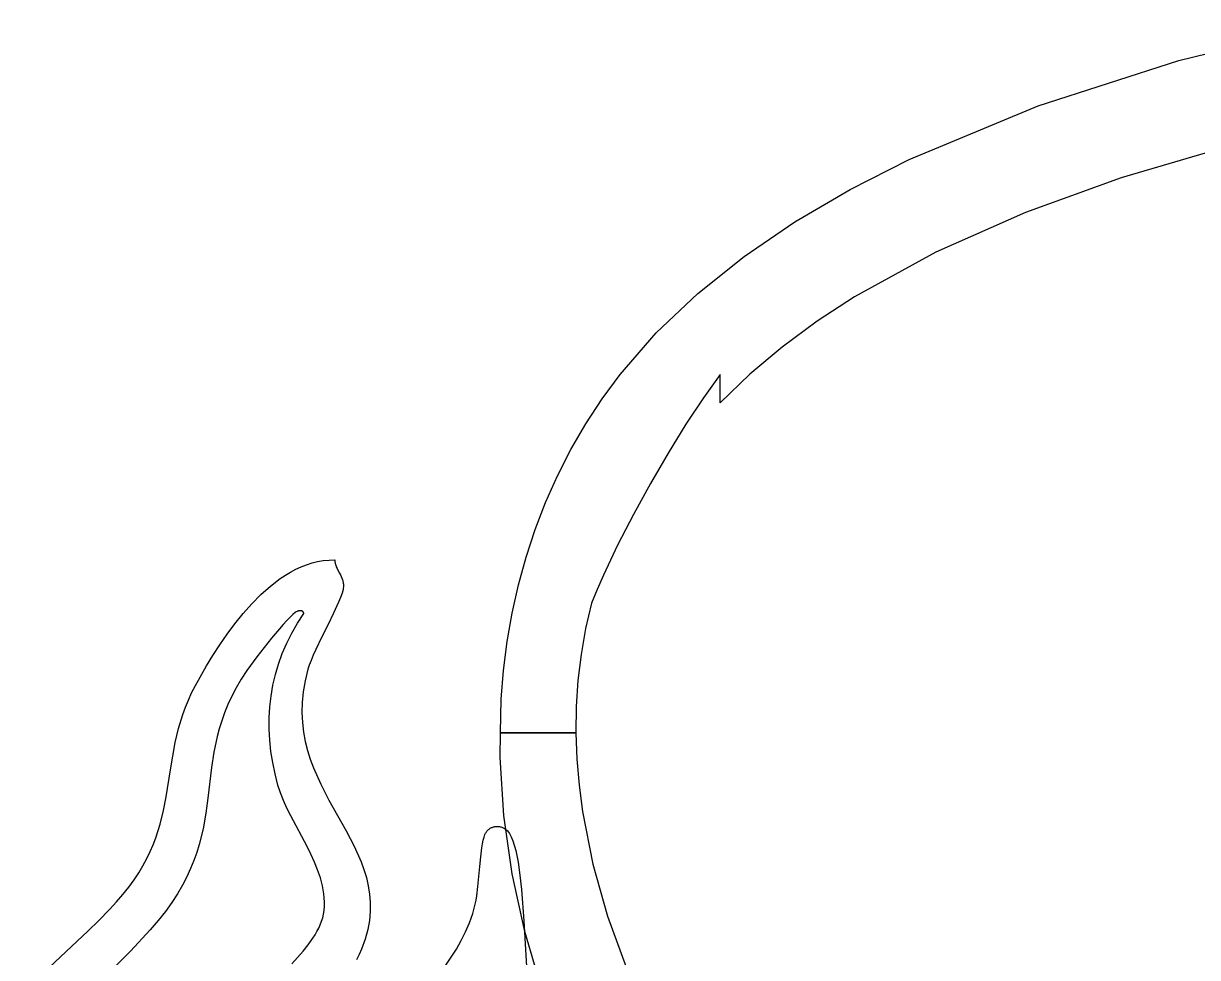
# Model space of a CAD drawing. Extents: x 111.8 to 210.7, y -80.1 to -34.2.
# Drawn here: x 193.439 to 196.335, y -70.297 to -67.992 of the extents above; entities that cross this region are included whole.
import ezdxf

# ---------------------------------------------------------------- set-up
doc = ezdxf.new("R2010")
doc.units = 0
doc.layers.add('BLACK', color=7, linetype='CONTINUOUS')

msp = doc.modelspace()

# ---------------------------------------------------------------- linework, layer by layer
at = {"layer": 'BLACK', "linetype": 'CONTINUOUS'}
for p, q in [((196.289045, -68.083306), (196.659619, -67.991784)), ((195.941771, -68.194925), (196.289045, -68.083306)), ((195.624049, -68.327416), (195.941771, -68.194925)), ((196.396278, -68.299141), (196.146863, -68.372977)), ((195.478224, -68.401731), (195.624049, -68.327416)), ((196.146863, -68.372977), (195.910365, -68.458333)), ((195.34213, -68.481554), (195.478224, -68.401731)), ((195.910365, -68.458333), (195.689985, -68.555883)), ((195.21655, -68.566983), (195.34213, -68.481554)), ((195.102265, -68.658114), (195.21655, -68.566983)), ((195.689985, -68.555883), (195.488928, -68.666296)), ((195.000057, -68.755044), (195.102265, -68.658114)), ((195.488928, -68.666296), (195.396646, -68.726537)), ((195.396646, -68.726537), (195.310396, -68.790245)), ((194.910706, -68.857871), (195.000057, -68.755044)), ((195.310396, -68.790245), (195.230578, -68.857506)), ((194.866366, -68.918195), (194.910706, -68.857871)), ((195.157587, -68.857866), (195.116463, -68.915384)), ((195.157592, -68.928402), (195.157587, -68.857866)), ((195.230578, -68.857506), (195.157592, -68.928402)), ((194.825882, -68.980063), (194.866366, -68.918195)), ((195.116463, -68.915384), (195.073272, -68.980755)), ((194.789183, -69.043365), (194.825882, -68.980063)), ((195.073272, -68.980755), (195.029255, -69.051913)), ((194.756197, -69.107991), (194.789183, -69.043365)), ((195.029255, -69.051913), (194.985651, -69.12679)), ((194.726853, -69.173831), (194.756197, -69.107991)), ((194.985651, -69.12679), (194.9437, -69.203321)), ((194.70108, -69.240775), (194.726853, -69.173831)), ((194.9437, -69.203321), (194.904643, -69.279438)), ((194.678807, -69.308713), (194.70108, -69.240775)), ((194.904643, -69.279438), (194.869719, -69.353076)), ((194.123952, -69.332828), (194.13732, -69.327579)), ((194.13732, -69.327579), (194.150885, -69.323222)), ((194.150885, -69.323222), (194.164642, -69.319805)), ((194.164642, -69.319805), (194.178585, -69.317375)), ((194.178585, -69.317375), (194.19271, -69.315982)), ((194.19271, -69.315982), (194.207011, -69.315672)), ((194.207011, -69.315672), (194.207079, -69.317889)), ((194.207079, -69.317889), (194.207277, -69.320077)), ((194.207277, -69.320077), (194.207597, -69.322239)), ((194.207597, -69.322239), (194.208029, -69.324374)), ((194.208029, -69.324374), (194.208563, -69.326487)), ((194.208563, -69.326487), (194.209191, -69.328578)), ((194.209191, -69.328578), (194.21069, -69.332705)), ((194.659964, -69.377537), (194.678807, -69.308713)), ((194.072558, -69.361784), (194.085084, -69.353447)), ((194.085084, -69.353447), (194.097829, -69.34581)), ((194.097829, -69.34581), (194.110786, -69.338921)), ((194.110786, -69.338921), (194.123952, -69.332828)), ((194.21069, -69.332705), (194.212453, -69.336769)), ((194.212453, -69.336769), (194.214405, -69.340787)), ((194.214405, -69.340787), (194.218586, -69.348745)), ((194.218586, -69.348745), (194.220667, -69.352716)), ((194.220667, -69.352716), (194.222643, -69.356703)), ((194.222643, -69.356703), (194.22444, -69.360721)), ((194.869719, -69.353076), (194.854194, -69.388319)), ((194.024746, -69.401173), (194.048183, -69.380366)), ((194.048183, -69.380366), (194.072558, -69.361784)), ((194.22444, -69.360721), (194.225986, -69.364785)), ((194.227342, -69.388786), (194.224968, -69.397626)), ((194.225986, -69.364785), (194.226642, -69.36684)), ((194.226642, -69.36684), (194.227206, -69.368912)), ((194.227206, -69.368912), (194.227671, -69.371003)), ((194.227964, -69.385053), (194.227342, -69.388786)), ((194.227671, -69.371003), (194.228027, -69.373116)), ((194.228177, -69.381818), (194.227964, -69.385053)), ((194.228027, -69.373116), (194.228265, -69.375251)), ((194.228349, -69.379601), (194.228177, -69.381818)), ((194.228265, -69.375251), (194.228375, -69.377412)), ((194.228375, -69.377412), (194.228349, -69.379601)), ((194.644478, -69.447135), (194.659964, -69.377537)), ((194.854194, -69.388319), (194.840167, -69.422167)), ((194.002289, -69.42382), (194.024746, -69.401173)), ((194.221253, -69.408101), (194.216395, -69.419976)), ((194.224968, -69.397626), (194.221253, -69.408101)), ((193.980856, -69.447926), (194.002289, -69.42382)), ((194.109319, -69.445729), (194.103095, -69.450768)), ((194.112015, -69.443937), (194.109319, -69.445729)), ((194.114407, -69.442671), (194.112015, -69.443937)), ((194.114918, -69.442431), (194.114407, -69.442671)), ((194.115457, -69.442207), (194.114918, -69.442431)), ((194.116022, -69.442001), (194.115457, -69.442207)), ((194.116609, -69.441813), (194.116022, -69.442001)), ((194.117215, -69.441644), (194.116609, -69.441813)), ((194.117837, -69.441496), (194.117215, -69.441644)), ((194.118473, -69.44137), (194.117837, -69.441496)), ((194.11912, -69.441265), (194.118473, -69.44137)), ((194.119775, -69.441184), (194.11912, -69.441265)), ((194.120434, -69.441127), (194.119775, -69.441184)), ((194.121095, -69.441095), (194.120434, -69.441127)), ((194.121756, -69.441089), (194.121095, -69.441095)), ((194.122412, -69.441111), (194.121756, -69.441089)), ((194.123062, -69.44116), (194.122412, -69.441111)), ((194.123702, -69.441239), (194.123062, -69.44116)), ((194.124329, -69.441348), (194.123702, -69.441239)), ((194.124941, -69.441487), (194.124329, -69.441348)), ((194.125534, -69.441659), (194.124941, -69.441487)), ((194.126107, -69.441864), (194.125534, -69.441659)), ((194.126654, -69.442102), (194.126107, -69.441864)), ((194.127175, -69.442376), (194.126654, -69.442102)), ((194.127666, -69.442685), (194.127175, -69.442376)), ((194.128124, -69.443031), (194.127666, -69.442685)), ((194.128546, -69.443415), (194.128124, -69.443031)), ((194.128929, -69.443837), (194.128546, -69.443415)), ((194.129271, -69.4443), (194.128929, -69.443837)), ((194.129568, -69.444803), (194.129271, -69.4443)), ((194.129817, -69.445347), (194.129568, -69.444803)), ((194.130016, -69.445935), (194.129817, -69.445347)), ((194.130162, -69.446566), (194.130016, -69.445935)), ((194.130252, -69.447241), (194.130162, -69.446566)), ((194.216395, -69.419976), (194.204039, -69.446977)), ((194.840167, -69.422167), (194.825477, -69.485285)), ((193.941229, -69.498973), (193.960488, -69.473104)), ((193.960488, -69.473104), (193.980856, -69.447926)), ((194.079277, -69.475249), (194.070177, -69.485691)), ((194.087907, -69.46578), (194.079277, -69.475249)), ((194.095902, -69.457536), (194.087907, -69.46578)), ((194.103095, -69.450768), (194.095902, -69.457536)), ((194.100749, -69.496538), (194.114715, -69.472018)), ((194.114715, -69.472018), (194.130282, -69.447962)), ((194.130282, -69.447962), (194.130252, -69.447241)), ((194.204039, -69.446977), (194.189482, -69.476737)), ((194.63228, -69.517398), (194.644478, -69.447135)), ((193.923121, -69.525148), (193.941229, -69.498973)), ((194.070177, -69.485691), (194.051238, -69.508486)), ((194.088372, -69.521493), (194.100749, -69.496538)), ((194.189482, -69.476737), (194.174304, -69.507366)), ((194.825477, -69.485285), (194.814404, -69.548932)), ((193.906207, -69.551245), (193.923121, -69.525148)), ((194.032422, -69.532148), (194.015064, -69.554664)), ((194.051238, -69.508486), (194.032422, -69.532148)), ((194.077572, -69.54685), (194.088372, -69.521493)), ((194.174304, -69.507366), (194.160088, -69.536971)), ((194.623298, -69.588217), (194.63228, -69.517398)), ((193.890529, -69.576881), (193.906207, -69.551245)), ((194.015064, -69.554664), (193.990053, -69.588191)), ((194.068338, -69.57258), (194.077572, -69.54685)), ((194.153835, -69.550799), (194.148415, -69.563662)), ((194.160088, -69.536971), (194.153835, -69.550799)), ((194.814404, -69.548932), (194.806845, -69.613019)), ((193.863052, -69.625235), (193.890529, -69.576881)), ((193.990053, -69.588191), (193.976026, -69.609815)), ((194.060659, -69.598651), (194.068338, -69.57258)), ((194.140865, -69.585547), (194.133863, -69.61378)), ((194.144025, -69.575323), (194.140865, -69.585547)), ((194.148415, -69.563662), (194.144025, -69.575323)), ((194.617461, -69.659482), (194.623298, -69.588217)), ((193.976026, -69.609815), (193.96363, -69.631049)), ((194.054521, -69.625032), (194.060659, -69.598651)), ((194.133863, -69.61378), (194.129124, -69.640974)), ((194.806845, -69.613019), (194.802694, -69.677454)), ((193.845792, -69.66153), (193.853915, -69.643484)), ((193.853915, -69.643484), (193.863052, -69.625235)), ((193.96363, -69.631049), (193.952745, -69.651921)), ((194.049915, -69.651691), (194.054521, -69.625032)), ((194.129124, -69.640974), (194.126496, -69.667189)), ((193.8386, -69.679387), (193.845792, -69.66153)), ((193.94325, -69.67246), (193.935024, -69.692695)), ((193.952745, -69.651921), (193.94325, -69.67246)), ((194.046828, -69.678599), (194.049915, -69.651691)), ((194.126496, -69.667189), (194.125822, -69.692486)), ((194.616007, -69.742148), (194.617461, -69.659482)), ((194.802694, -69.677454), (194.801851, -69.742148)), ((193.821752, -69.731966), (193.832253, -69.69707)), ((193.832253, -69.69707), (193.8386, -69.679387)), ((193.935024, -69.692695), (193.927946, -69.712655)), ((194.045165, -69.733035), (194.045249, -69.705724)), ((194.045249, -69.705724), (194.046828, -69.678599)), ((194.125822, -69.692486), (194.126948, -69.716927)), ((193.813608, -69.766332), (193.821752, -69.731966)), ((193.921897, -69.732367), (193.916755, -69.751861)), ((193.927946, -69.712655), (193.921897, -69.732367)), ((194.046566, -69.760501), (194.045165, -69.733035)), ((194.126948, -69.716927), (194.12972, -69.740572)), ((193.916755, -69.751861), (193.908711, -69.790308)), ((194.04944, -69.788091), (194.046566, -69.760501)), ((194.12972, -69.740572), (194.133983, -69.763483)), ((194.133983, -69.763483), (194.139583, -69.785721)), ((194.614938, -69.802908), (194.616007, -69.742148)), ((194.616007, -69.742148), (194.801851, -69.742148)), ((194.801851, -69.742148), (194.616007, -69.742148)), ((194.801851, -69.742148), (194.80421, -69.807009)), ((193.807138, -69.800279), (193.813608, -69.766332)), ((193.908711, -69.790308), (193.902849, -69.828223)), ((194.053775, -69.815774), (194.04944, -69.788091)), ((194.139583, -69.785721), (194.146365, -69.807346)), ((193.801661, -69.833919), (193.807138, -69.800279)), ((194.05956, -69.84352), (194.053775, -69.815774)), ((194.146365, -69.807346), (194.154175, -69.82842)), ((194.624142, -69.9468), (194.614938, -69.802908)), ((194.80421, -69.807009), (194.80967, -69.871948)), ((193.790953, -69.900732), (193.801661, -69.833919)), ((193.902849, -69.828223), (193.893811, -69.903376)), ((194.066782, -69.871296), (194.05956, -69.84352)), ((194.154175, -69.82842), (194.172258, -69.869158)), ((194.072972, -69.890556), (194.066782, -69.871296)), ((194.172258, -69.869158), (194.192597, -69.908423)), ((194.80967, -69.871948), (194.818125, -69.936874)), ((193.784359, -69.934128), (193.790953, -69.900732)), ((193.893811, -69.903376), (193.888705, -69.941071)), ((194.080461, -69.909665), (194.072972, -69.890556)), ((194.088996, -69.928658), (194.080461, -69.909665)), ((194.192597, -69.908423), (194.213956, -69.946703)), ((193.776029, -69.967668), (193.784359, -69.934128)), ((194.098325, -69.94757), (194.088996, -69.928658)), ((194.818125, -69.936874), (194.843613, -70.066325)), ((193.76528, -70.001464), (193.776029, -69.967668)), ((193.888705, -69.941071), (193.88192, -69.97915)), ((194.13855, -70.0231), (194.098325, -69.94757)), ((194.213956, -69.946703), (194.235097, -69.984488)), ((194.644506, -70.090278), (194.624142, -69.9468)), ((193.88192, -69.97915), (193.872492, -70.01784)), ((194.235097, -69.984488), (194.254785, -70.022265)), ((194.575096, -69.999617), (194.577427, -69.993005)), ((194.577427, -69.993005), (194.578217, -69.9913)), ((194.578217, -69.9913), (194.579096, -69.989659)), ((194.579096, -69.989659), (194.580061, -69.988084)), ((194.580061, -69.988084), (194.581107, -69.986577)), ((194.581107, -69.986577), (194.58223, -69.985139)), ((194.58223, -69.985139), (194.583427, -69.983773)), ((194.583427, -69.983773), (194.584694, -69.982481)), ((194.584694, -69.982481), (194.586026, -69.981264)), ((194.586026, -69.981264), (194.587421, -69.980125)), ((194.587421, -69.980125), (194.588874, -69.979066)), ((194.588874, -69.979066), (194.590381, -69.978087)), ((194.590381, -69.978087), (194.591938, -69.977192)), ((194.591938, -69.977192), (194.593542, -69.976383)), ((194.593542, -69.976383), (194.595188, -69.97566)), ((194.595188, -69.97566), (194.596874, -69.975027)), ((194.596874, -69.975027), (194.598594, -69.974485)), ((194.598594, -69.974485), (194.600345, -69.974035)), ((194.600345, -69.974035), (194.602123, -69.973681)), ((194.602123, -69.973681), (194.603925, -69.973424)), ((194.603925, -69.973424), (194.605746, -69.973265)), ((194.605746, -69.973265), (194.607582, -69.973207)), ((194.607582, -69.973207), (194.60943, -69.973252)), ((194.60943, -69.973252), (194.611286, -69.973402)), ((194.611286, -69.973402), (194.613146, -69.973658)), ((194.613146, -69.973658), (194.615006, -69.974022)), ((194.615006, -69.974022), (194.616861, -69.974497)), ((194.616861, -69.974497), (194.61871, -69.975085)), ((194.61871, -69.975085), (194.620546, -69.975787)), ((194.620546, -69.975787), (194.622367, -69.976605)), ((194.622367, -69.976605), (194.624169, -69.977541)), ((194.624169, -69.977541), (194.625947, -69.978598)), ((194.625947, -69.978598), (194.627698, -69.979776)), ((194.627698, -69.979776), (194.632934, -69.984642)), ((194.632934, -69.984642), (194.637744, -69.991234)), ((194.637744, -69.991234), (194.642151, -69.999448)), ((193.751431, -70.035628), (193.758786, -70.018493)), ((193.758786, -70.018493), (193.76528, -70.001464)), ((193.872492, -70.01784), (193.866486, -70.037487)), ((194.148074, -70.042128), (194.13855, -70.0231)), ((194.254785, -70.022265), (194.271784, -70.060522)), ((194.569614, -70.026202), (194.571224, -70.016359)), ((194.571224, -70.016359), (194.57304, -70.007449)), ((194.57304, -70.007449), (194.575096, -69.999617)), ((194.642151, -69.999448), (194.646178, -70.00918)), ((194.646178, -70.00918), (194.653185, -70.032785)), ((193.733799, -70.070273), (193.743131, -70.052883)), ((193.743131, -70.052883), (193.751431, -70.035628)), ((193.866486, -70.037487), (193.859456, -70.057372)), ((194.15688, -70.061284), (194.148074, -70.042128)), ((194.564529, -70.07205), (194.56687, -70.048118)), ((194.56687, -70.048118), (194.569614, -70.026202)), ((194.653185, -70.032785), (194.658952, -70.061218)), ((193.723351, -70.08781), (193.733799, -70.070273)), ((193.851284, -70.077525), (193.841847, -70.097974)), ((193.859456, -70.057372), (193.851284, -70.077525)), ((194.164717, -70.080603), (194.15688, -70.061284)), ((194.171334, -70.100119), (194.164717, -70.080603)), ((194.271784, -70.060522), (194.278888, -70.079983)), ((194.278888, -70.079983), (194.284856, -70.099748)), ((194.55994, -70.12137), (194.564529, -70.07205)), ((194.658952, -70.061218), (194.663665, -70.093652)), ((194.843613, -70.066325), (194.879847, -70.19464)), ((193.698766, -70.123386), (193.711702, -70.10551)), ((193.711702, -70.10551), (193.723351, -70.08781)), ((193.841847, -70.097974), (193.831026, -70.118747)), ((194.176478, -70.119868), (194.171334, -70.100119)), ((194.284856, -70.099748), (194.289533, -70.119877)), ((194.675461, -70.232465), (194.644506, -70.090278)), ((194.663665, -70.093652), (194.66751, -70.129255)), ((193.668693, -70.159724), (193.684459, -70.141453)), ((193.684459, -70.141453), (193.698766, -70.123386)), ((193.818699, -70.139874), (193.804747, -70.161382)), ((193.831026, -70.118747), (193.818699, -70.139874)), ((194.178419, -70.12984), (194.176478, -70.119868)), ((194.179897, -70.139884), (194.178419, -70.12984)), ((194.180881, -70.150003), (194.179897, -70.139884)), ((194.289533, -70.119877), (194.292766, -70.140432)), ((194.292766, -70.140432), (194.294398, -70.161473)), ((194.557134, -70.144464), (194.55994, -70.12137)), ((194.66751, -70.129255), (194.673339, -70.206656)), ((193.651386, -70.178214), (193.668693, -70.159724)), ((193.804747, -70.161382), (193.789048, -70.183301)), ((194.180553, -70.180858), (194.18124, -70.170486)), ((194.181339, -70.160202), (194.180881, -70.150003)), ((194.18124, -70.170486), (194.181339, -70.160202)), ((194.294398, -70.161473), (194.294277, -70.183061)), ((194.547096, -70.188636), (194.553615, -70.164984)), ((194.553615, -70.164984), (194.555481, -70.155118)), ((194.555481, -70.155118), (194.557134, -70.144464)), ((193.6246, -70.205467), (193.651386, -70.178214)), ((193.789048, -70.183301), (193.771482, -70.205658)), ((194.174492, -70.207609), (194.177169, -70.198858)), ((194.177169, -70.198858), (194.179204, -70.189945)), ((194.179204, -70.189945), (194.180553, -70.180858)), ((194.294277, -70.183061), (194.292246, -70.205258)), ((194.539048, -70.211505), (194.547096, -70.188636)), ((194.879847, -70.19464), (194.926, -70.321095)), ((193.597838, -70.231787), (193.6246, -70.205467)), ((193.751928, -70.228483), (193.702651, -70.281206)), ((193.771482, -70.205658), (193.751928, -70.228483)), ((194.163037, -70.233012), (194.167382, -70.224674)), ((194.167382, -70.224674), (194.171215, -70.21621)), ((194.171215, -70.21621), (194.174492, -70.207609)), ((194.288152, -70.228124), (194.281841, -70.251721)), ((194.292246, -70.205258), (194.288152, -70.228124)), ((194.529615, -70.233647), (194.539048, -70.211505)), ((194.673339, -70.206656), (194.682765, -70.363009)), ((193.544477, -70.282352), (193.597838, -70.231787)), ((194.141386, -70.265352), (194.152978, -70.24936)), ((194.152978, -70.24936), (194.158221, -70.241237)), ((194.158221, -70.241237), (194.163037, -70.233012)), ((194.281841, -70.251721), (194.273156, -70.276109)), ((194.507168, -70.275973), (194.51894, -70.255119)), ((194.51894, -70.255119), (194.529615, -70.233647)), ((194.716439, -70.372482), (194.675461, -70.232465)), ((193.439057, -70.380289), (193.544477, -70.282352)), ((193.702651, -70.281206), (193.652389, -70.332518)), ((194.114975, -70.296654), (194.128603, -70.281085)), ((194.128603, -70.281085), (194.141386, -70.265352)), ((194.273156, -70.276109), (194.267181, -70.289779)), ((194.494444, -70.296267), (194.507168, -70.275973)), ((194.100847, -70.312158), (194.114975, -70.296654)), ((194.267181, -70.289779), (194.260698, -70.302559)), ((194.480912, -70.316055), (194.494444, -70.296267))]:
    msp.add_line(p, q, dxfattribs=at)

doc.saveas('drawing.dxf')
